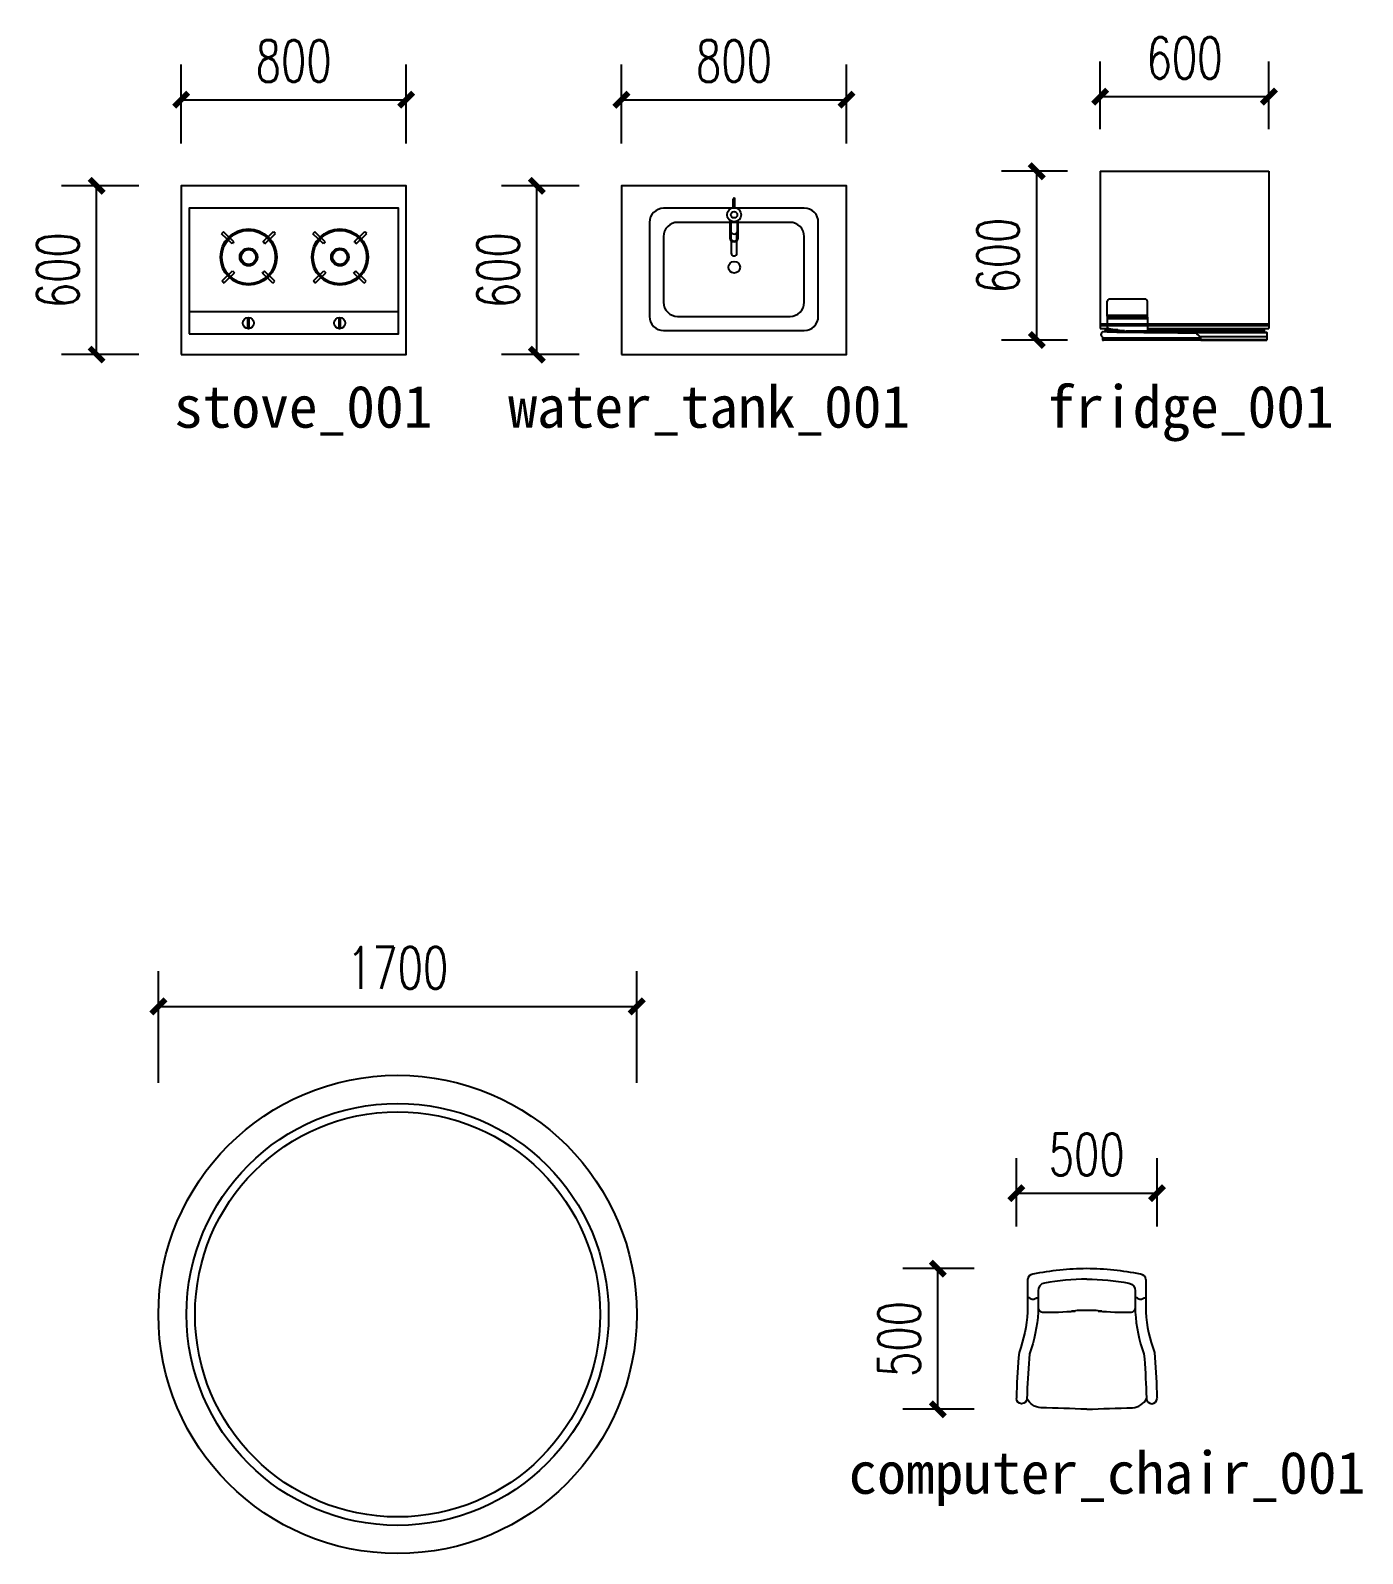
# Model space of a CAD drawing. Extents: x 23971 to 232415, y -48119 to 67869.
# Drawn here: x 97299 to 102033, y 24605 to 30019 of the extents above; entities that cross this region are included whole.
import ezdxf

# ---------------------------------------------------------------- set-up
doc = ezdxf.new("R2010")
doc.units = 0
doc.header["$LTSCALE"] = 1000
doc.header["$MEASUREMENT"] = 0
doc.layers.add('PM-家具', color=146, linetype='Continuous')
doc.layers.add('PUB_DIM', color=3, linetype='Continuous')
doc.styles.add('_TCH_DIM_T3', font='SIMPLEX', dxfattribs={"width": 0.705882, "bigfont": 'GBCBIG'})
doc.styles.get("Standard").update_dxf_attribs({"font": 'gbenor.shx', "bigfont": 'gbcbig.shx'})
doc.dimstyles.new('_TCH_ARCH&&50', dxfattribs={"dimtxt": 148.75, "dimasz": 50, "dimexe": 125, "dimexo": 150, "dimgap": 63.125, "dimtad": 1, "dimdec": 0, "dimzin": 0, "dimdsep": 46, "dimtxsty": '_TCH_DIM_T3', "dimblk": 'ARCHTICK', "dimcen": 0.09, "dimclrt": 7, "dimazin": 2, "dimtfac": 1, "dimtdec": 0, "dimtix": 1, "dimtmove": 2, "dimatfit": 3, "dimfxl": 100, "dimtolj": 1, "dimtzin": 0, "dimarcsym": 0})

# ---------------------------------------------------------------- blocks, each defined once
blk = doc.blocks.new('A$C781258B1')
for p, q in [((0, 600, 0), (0, 41.1, 0)), ((0, 600, 0), (600, 600, 0)), ((600, 600, 0), (600, 41.1, 0)), ((0, 41.1, 0), (31.5, 41.1, 0)), ((8.5, 11.1, 0), (8.5, 0.4, 0)), ((8.5, 11.1, 0), (8.5, 0.4, 0)), ((12.5, 0.4, 0), (8.5, 0.4, 0)), ((8.9, 0, 0), (12.5, 0, 0)), ((358.5, 6.4, 0), (12, 6.4, 0)), ((12.5, 3.3, 0), (12.5, 0, 0)), ((358.5, 0, 0), (12.5, 0, 0)), ((342.1, 22.9, 0), (12.7, 29.4, 0)), ((592.8, 27, 0), (135, 27, 0)), ((155.8, 26.6, 0), (593.2, 26.6, 0)), ((168.5, 41.1, 0), (600, 41.1, 0)), ((357.5, 10.2, 0), (344.1, 22.1, 0)), ((358.5, 6.4, 0), (358.5, 7.8, 0)), ((358.5, 0, 0), (358.5, 6.4, 0)), ((593.2, 0.4, 0), (358.5, 0.4, 0)), ((358.5, 0, 0), (592.8, 0, 0)), ((593, 11.4, 0), (593.2, 11.7, 0)), ((593.2, 11.7, 0), (593, 11.4, 0)), ((593.2, 11.2, 0), (593, 11.4, 0)), ((593, 11.4, 0), (593.2, 11.2, 0)), ((593.2, 26.6, 0), (593.2, 11.7, 0)), ((593.2, 26.6, 0), (593.2, 11.7, 0)), ((593.2, 11.2, 0), (593.2, 0.4, 0)), ((593.2, 11.2, 0), (593.2, 0.4, 0))]:
    blk.add_line(p, q)
at = {"color": 251}
for p, q in [((25.2, 87.6, 0), (25.2, 138.4, 0)), ((162.2, 144.8, 0), (31.5, 144.8, 0)), ((168.5, 87.6, 0), (168.5, 138.4, 0)), ((0, 102.1, 0), (0, 101.2, 0)), ((0, 102.1, 0), (0, 102.1, 0)), ((0, 101.2, 0), (0, 101.2, 0)), ((3.2, 57.8, 0), (596.9, 57.8, 0)), ((3.2, 57.8, 0), (3.2, 52.9, 0)), ((168.5, 87.6, 0), (25.2, 87.6, 0)), ((25.2, 84.5, 0), (25.2, 87.6, 0)), ((25.2, 84.5, 0), (25.2, 81.3, 0)), ((28.3, 84.5, 0), (25.2, 84.5, 0)), ((25.2, 81.3, 0), (25.2, 74.9, 0)), ((25.2, 81.3, 0), (28.3, 81.3, 0)), ((168.5, 74.9, 0), (25.2, 74.9, 0)), ((25.2, 74.9, 0), (25.2, 57.8, 0)), ((28.3, 81.3, 0), (28.3, 84.5, 0)), ((165.3, 84.5, 0), (28.3, 84.5, 0)), ((165.3, 81.3, 0), (28.3, 81.3, 0)), ((165.3, 84.5, 0), (165.3, 81.3, 0)), ((168.5, 84.5, 0), (165.3, 84.5, 0)), ((165.3, 81.3, 0), (168.5, 81.3, 0)), ((168.5, 84.5, 0), (168.5, 87.6, 0)), ((168.5, 81.3, 0), (168.5, 84.5, 0)), ((168.5, 81.3, 0), (168.5, 74.9, 0)), ((168.5, 74.9, 0), (168.5, 57.8, 0)), ((596.9, 57.8, 0), (596.9, 52.9, 0)), ((3.2, 52.9, 0), (3.2, 51.4, 0)), ((3.2, 52.9, 0), (596.9, 52.9, 0)), ((3.2, 51.4, 0), (596.9, 51.4, 0)), ((17.4, 30.3, 0), (14.6, 30.3, 0)), ((86.5, 32.1, 0), (15.4, 32.1, 0)), ((18.7, 29.2, 0), (16, 31.4, 0)), ((16, 31.4, 0), (90.5, 31.4, 0)), ((24.7, 29.1, 0), (582.9, 29.1, 0)), ((25.2, 51.4, 0), (25.2, 46.5, 0)), ((63.2, 35.9, 0), (28, 35.9, 0)), ((86.5, 32.1, 0), (28.7, 32.1, 0)), ((29.4, 41.4, 0), (92.5, 31.1, 0)), ((34, 28.9, 0), (582.4, 28.9, 0)), ((34.1, 28.9, 0), (577, 28.9, 0)), ((35.4, 33.8, 0), (75.9, 33.8, 0)), ((59.5, 28.4, 0), (580.4, 28.4, 0)), ((165.3, 31.1, 0), (93, 31.1, 0)), ((94.4, 27.8, 0), (585.7, 27.8, 0)), ((166.8, 31.4, 0), (585.8, 31.4, 0)), ((586.4, 32.1, 0), (167.7, 32.1, 0)), ((573.1, 32.1, 0), (167.7, 32.1, 0)), ((168.5, 51.4, 0), (168.5, 34.2, 0)), ((573.8, 35.9, 0), (168.5, 35.9, 0)), ((168.5, 33.8, 0), (566.4, 33.8, 0)), ((593.2, 11.7, 0), (355.8, 11.7, 0)), ((593, 11.4, 0), (356.1, 11.4, 0)), ((593.2, 11.2, 0), (356.4, 11.2, 0)), ((572.9, 28.9, 0), (573.2, 28.4, 0)), ((585.8, 31.4, 0), (582.9, 29.1, 0)), ((587.2, 30.3, 0), (584.4, 30.3, 0)), ((586, 27.9, 0), (585.2, 27.9, 0)), ((596.9, 52.9, 0), (596.9, 51.4, 0))]:
    blk.add_line(p, q, dxfattribs=at)
at = {"elevation": 0, "flags": 128}
blk.add_lwpolyline([(12, 6.4), (12.3, 4.8), (12.5, 3.3)], dxfattribs=at)
at = {"color": 251, "elevation": 0, "flags": 128}
blk.add_lwpolyline([(585.7, 27.8), (585.7, 27.8), (585.7, 27.8)], dxfattribs=at)
at = {"color": 251}
for centre, radius, start, end in [((31.5, 138.4, 0), 6.35, 90, 180), ((162.2, 138.4, 0), 6.35, 0, 90), ((15.4, 30.7, 0), 0.94, 50.8795, 90.0001), ((30.2, 46.5, 0), 5.08, 180, 260.6998), ((93, 34.2, 0), 3.17, 260.6998, 270), ((165.3, 34.2, 0), 3.18, 270, 0), ((580.4, 7.8, 0), 20.6, 75.2194, 90.0019), ((582.4, 29.8, 0), 0.813, 270.0001, 309.1208), ((586.4, 30.7, 0), 0.94, 90.0001, 129.1208)]:
    blk.add_arc(centre, radius, start, end, dxfattribs=at)
for centre, radius, start, end in [((12.5, 19.8, 0), 9.53, 88.8827, 239.9971), ((2.9, 3.3, 0), 9.52, 18.4212, 59.9971), ((8.9, 0.4, 0), 0.406, 180, 270), ((8.9, 0.4, 0), 0.406, 180, 270), ((342, 19.8, 0), 3.18, 48.2245, 88.8827), ((355.4, 7.8, 0), 3.17, 0, 48.2245), ((592.8, 26.6, 0), 0.406, 0, 90), ((592.8, 26.6, 0), 0.406, 0, 90), ((592.8, 0.4, 0), 0.406, 270, 0), ((592.8, 0.4, 0), 0.406, 270, 0)]:
    blk.add_arc(centre, radius, start, end)
blk = doc.blocks.new('A$C3DAD4827')
for p, q in [((381.3, 219), (381.3, 249.7)), ((387.3, 219), (387.3, 249.7))]:
    blk.add_line(p, q)
at = {"color": 0, "linetype": 'Continuous'}
blk.add_lwpolyline([(370.4, 217.1), (133.7, 217.1, 0.414214), (83.7, 167.1), (83.7, -167.1, 0.414214), (133.7, -217.1), (633.7, -217.1, 0.414214), (683.7, -167.1), (683.7, 168.1, 0.428159), (633.7, 217.1), (370.4, 217.1)], format="xyb", dxfattribs=at)
blk.add_lwpolyline([(183.7, -167.1), (583.7, -167.1, 0.414214), (633.7, -117.1), (633.7, 117.1, 0.414214), (583.7, 167.1), (183.7, 167.1, 0.414214), (133.7, 117.1), (133.7, -117.1, 0.414214)], format="xyb", close=True)
for points in [[(369.3, 174), (369.3, 112.6, 1), (399.3, 112.6)], [(372.3, 172.1), (372.3, 112.6, 1), (396.3, 112.6)]]:
    blk.add_lwpolyline(points, format="xyb")
for points in [[(396.3, 112.6), (396.3, 172.1)], [(399.3, 112.6), (399.3, 174)]]:
    blk.add_lwpolyline(points)
at = {"color": 251}
for points in [[(374.3, 105.9), (374.3, 130.5)], [(394.3, 105.9), (394.3, 130.5)], [(394.3, 57.7), (394.3, 101.4)]]:
    blk.add_lwpolyline(points, dxfattribs=at)
blk.add_lwpolyline([(374.3, 101.4), (374.3, 57.7, 1), (394.3, 57.7)], format="xyb", dxfattribs=at)
blk.add_circle((384.3, 194), 25)
for centre, radius in [((384.3, 194), 11.3), ((384.9, 7.5), 20.6)]:
    blk.add_circle(centre, radius, dxfattribs=at)
for centre, radius, start, end in [((384.3, 249.7), 3, 360, 180), ((384.3, 231), 3, 180, 360), ((384.3, 137.1), 12, 180, 360)]:
    blk.add_arc(centre, radius, start, end)
blk = doc.blocks.new('水盆')
at = {"layer": 'PM-家具'}
blk.add_lwpolyline([(16316.5, -54543.5), (17116.5, -54543.5), (17116.5, -53943.5), (16316.5, -53943.5)], close=True, dxfattribs=at)
blk.add_blockref('A$C3DAD4827', (16332.8, -54240.6), dxfattribs=at)
blk = doc.blocks.new('A$C1F4B1202')
at = {"color": 251}
for p, q in [((-219, 320.2), (-256.4, 356.1)), ((-212.3, 327.6), (-249.5, 363.3)), ((-109.1, 328.1), (-71.8, 363.9)), ((-102.2, 320.8), (-64.9, 356.7)), ((105.5, 320.2), (68.1, 356.1)), ((112.3, 327.6), (75.1, 363.3)), ((215.5, 328.1), (252.7, 363.9)), ((222.3, 320.8), (259.6, 356.7)), ((-254.5, 188.3), (-217.3, 224.1)), ((-247.6, 181.1), (-210.2, 217)), ((-66.8, 187.7), (-104, 223.5)), ((70, 188.3), (107.3, 224.1)), ((77, 181.1), (114.3, 217)), ((257.7, 187.7), (220.5, 223.5)), ((-73.8, 180.5), (-111.1, 216.5)), ((250.8, 180.5), (213.4, 216.5)), ((371.9, 78.3), (-371.9, 78.3)), ((-163.2, 18.7), (-163.2, 58.2)), ((-158.2, 18.8), (-158.2, 58.1)), ((161.3, 18.7), (161.3, 58.2)), ((166.3, 18.8), (166.3, 58.1))]:
    blk.add_line(p, q, dxfattribs=at)
at = {"color": 0, "linetype": 'Continuous'}
blk.add_lwpolyline([(-371.9, 0), (371.9, 0), (371.9, 446.5), (-371.9, 446.5)], close=True, dxfattribs=at)
at = {"color": 251}
for centre, radius in [((-160.4, 273.2), 100), ((-160.4, 273.2), 95), ((164.2, 273.2), 100), ((164.2, 273.2), 95), ((-160.4, 273.2), 31.3), ((-160.4, 273.2), 26.3), ((164.2, 273.2), 31.3), ((164.2, 273.2), 26.3), ((-161.2, 38.4), 19.8), ((163.3, 38.4), 19.8)]:
    blk.add_circle(centre, radius, dxfattribs=at)
for centre, radius, start, end in [((-160.4, 273.2), 126.7, 134.6756, 139.1996), ((-160.4, 273.2), 75.1, 133.6762, 141.3099), ((-160.4, 273.2), 75.1, 39.3045, 46.9367), ((-160.4, 273.2), 126.7, 41.1639, 45.6876), ((164.2, 273.2), 126.7, 134.6756, 139.1996), ((164.2, 273.2), 75.1, 133.6762, 141.3099), ((164.2, 273.2), 75.1, 39.3045, 46.9367), ((164.2, 273.2), 126.7, 41.1639, 45.6876), ((-160.4, 273.2), 75.1, 220.8007, 228.4329), ((-160.4, 273.2), 75.1, 310.9527, 318.5864), ((164.2, 273.2), 75.1, 220.8007, 228.4329), ((164.2, 273.2), 75.1, 310.9527, 318.5864), ((-160.4, 273.2), 126.7, 222.0499, 226.5736), ((-160.4, 273.2), 126.7, 313.0629, 317.5869), ((164.2, 273.2), 126.7, 222.0499, 226.5736), ((164.2, 273.2), 126.7, 313.0629, 317.5869)]:
    blk.add_arc(centre, radius, start, end, dxfattribs=at)
blk = doc.blocks.new('灶台')
at = {"layer": 'PM-家具'}
blk.add_lwpolyline([(14600, -54543.5), (15400, -54543.5), (15400, -53943.5), (14600, -53943.5)], close=True, dxfattribs=at)
blk.add_blockref('A$C1F4B1202', (15000, -54470), dxfattribs=at)
blk = doc.blocks.new('儿童房地毯')
blk.add_circle((-1512.9, -87455), 850)
at = {"color": 251}
for radius in [750, 720]:
    blk.add_circle((-1512.9, -87455), radius, dxfattribs=at)
blk = doc.blocks.new('椅子')
for p, q in [((412.8, -87331.1), (412.8, -87446.7)), ((832.8, -87331.1), (832.8, -87446.7))]:
    blk.add_line(p, q)
for points in [[(412.8, -87367.9, 0.016717), (412.8, -87372.2), (412.8, -87446.7, -0.071487), (382.3, -87590, 0.014721), (373.7, -87733.3, 0.004521), (372.9, -87752.3, 0.004859)], [(832.8, -87367.9, -0.016717), (832.8, -87372.2), (832.8, -87446.7, 0.071487), (863.4, -87590, -0.014721), (872, -87733.3, -0.004521), (872.8, -87752.3, -0.004859)], [(410.3, -87753.6, -1), (372.8, -87753.6)], [(622.8, -87792.4, 0.005397), (460.1, -87786.7, -0.271144), (410.3, -87753.6)], [(622.8, -87792.4, -0.005397), (785.6, -87786.7, 0.271144), (835.3, -87753.6)], [(835.3, -87753.6, 1), (872.8, -87753.6)]]:
    blk.add_lwpolyline(points, format="xyb")
at = {"color": 251}
for points in [[(622.9, -87329.9, 0.044542), (472.6, -87343.5, 0.378709), (450.3, -87371.4), (450.3, -87447.4, -0.070198), (419.5, -87595.2, 0.01457), (411.2, -87734.9, 0.004629), (410.3, -87753.6, -1.066625)], [(622.8, -87329.9, -0.044542), (773.1, -87343.5, -0.378709), (795.3, -87371.4), (795.3, -87447.4, 0.070198), (826.2, -87595.2, -0.01457), (834.5, -87734.9, -0.004629), (835.3, -87753.6, 1.066625)], [(420.6, -87397.1, 0.535774), (412.8, -87399.3, 0.535774)], [(442.6, -87397.1, -0.535774), (450.3, -87399.3, -0.535774)], [(803.1, -87397.1, 0.535774), (795.3, -87399.3, 0.535774)], [(825.1, -87397.1, -0.535774), (832.8, -87399.3, -0.535774)]]:
    blk.add_lwpolyline(points, format="xyb", dxfattribs=at)
for centre, radius, start, end in [((431.6, -87331.1), 18.8, 90, 180), ((624.2, -88229.4), 937, 90.0805, 101.8595), ((621.5, -88229.4), 937, 78.1405, 89.9195), ((814.1, -87331.1), 18.8, 0, 90)]:
    blk.add_arc(centre, radius, start, end)
for centre, radius, start, end in [((431.6, -87381.9), 18.8, 234.0192, 270), ((431.6, -87381.9), 18.8, 270, 305.9808), ((814.1, -87381.9), 18.8, 234.0192, 270), ((814.1, -87381.9), 18.8, 270, 305.9808), ((469, -87428.7), 19.3, 194.2173, 255.7128), ((478.7, -86283.8), 1163.7, 269.2907, 275.0782), ((617.4, -87791.6), 351, 89.1169, 97.8865), ((628.3, -87791.6), 351, 82.1135, 90.8831), ((767, -86283.8), 1163.7, 264.9218, 270.7093), ((776.7, -87428.7), 19.3, 284.2872, 345.7827)]:
    blk.add_arc(centre, radius, start, end, dxfattribs=at)
blk = doc.blocks.new('_ArchTick')
at = {"color": 0, "linetype": 'ByBlock', "const_width": 0.4}
blk.add_lwpolyline([(-0.5, -0.5), (0.5, 0.5)], dxfattribs=at)
blk = doc.blocks.new('*D138')
at = {"layer": 'Defpoints', "color": 0, "transparency": 16777216}
for p in [(99453.5, 26549.8), (97753.5, 26128.3), (99453.5, 26128.3)]:
    blk.add_point(p, dxfattribs=at)
at = {"layer": 'PUB_DIM', "color": 0, "lineweight": -2, "transparency": 16777216}
for p, q in [((97753.5, 26278.3), (97753.5, 26674.8)), ((99453.5, 26278.3), (99453.5, 26674.8)), ((97753.5, 26549.8), (99453.5, 26549.8))]:
    blk.add_line(p, q, dxfattribs=at)
at = {"layer": 'PUB_DIM', "color": 0, "lineweight": -2, "transparency": 16777216, "xscale": 50, "yscale": 50, "zscale": 50, "rotation": 180}
blk.add_blockref('_ArchTick', (97753.5, 26549.8), dxfattribs=at)
at = {"layer": 'PUB_DIM', "color": 0, "lineweight": -2, "transparency": 16777216, "xscale": 50, "yscale": 50, "zscale": 50}
blk.add_blockref('_ArchTick', (99453.5, 26549.8), dxfattribs=at)
at = {"layer": 'PUB_DIM', "color": 7, "transparency": 16777216, "insert": (98603.5, 26687.3), "char_height": 148.75, "attachment_point": 5, "style": '_TCH_DIM_T3'}
blk.add_mtext('\\A1;1700', dxfattribs=at)
blk = doc.blocks.new('*D139')
at = {"layer": 'Defpoints', "color": 0, "transparency": 16777216}
for p in [(100523.6, 25617.9), (100802.6, 25617.9), (100802.6, 25117.9)]:
    blk.add_point(p, dxfattribs=at)
at = {"layer": 'PUB_DIM', "color": 0, "lineweight": -2, "transparency": 16777216}
for p, q in [((100652.6, 25617.9), (100398.6, 25617.9)), ((100523.6, 25117.9), (100523.6, 25617.9)), ((100652.6, 25117.9), (100398.6, 25117.9))]:
    blk.add_line(p, q, dxfattribs=at)
at = {"layer": 'PUB_DIM', "color": 0, "lineweight": -2, "transparency": 16777216, "xscale": 50, "yscale": 50, "zscale": 50}
for p, rotation in [((100523.6, 25617.9), 90), ((100523.6, 25117.9), 270)]:
    blk.add_blockref('_ArchTick', p, dxfattribs=dict(at, rotation=rotation))
at = {"layer": 'PUB_DIM', "color": 7, "transparency": 16777216, "insert": (100386.1, 25367.9), "char_height": 148.75, "attachment_point": 5, "rotation": 90, "style": '_TCH_DIM_T3'}
blk.add_mtext('\\A1;500', dxfattribs=at)
blk = doc.blocks.new('*D143')
at = {"layer": 'Defpoints', "color": 0, "transparency": 16777216}
for p in [(101302.6, 25886), (100802.6, 25617.9), (101302.6, 25617.9)]:
    blk.add_point(p, dxfattribs=at)
at = {"layer": 'PUB_DIM', "color": 0, "lineweight": -2, "transparency": 16777216}
for p, q in [((100802.6, 25767.9), (100802.6, 26011)), ((101302.6, 25767.9), (101302.6, 26011)), ((100802.6, 25886), (101302.6, 25886))]:
    blk.add_line(p, q, dxfattribs=at)
at = {"layer": 'PUB_DIM', "color": 0, "lineweight": -2, "transparency": 16777216, "xscale": 50, "yscale": 50, "zscale": 50, "rotation": 180}
blk.add_blockref('_ArchTick', (100802.6, 25886), dxfattribs=at)
at = {"layer": 'PUB_DIM', "color": 0, "lineweight": -2, "transparency": 16777216, "xscale": 50, "yscale": 50, "zscale": 50}
blk.add_blockref('_ArchTick', (101302.6, 25886), dxfattribs=at)
at = {"layer": 'PUB_DIM', "color": 7, "transparency": 16777216, "insert": (101052.6, 26023.5), "char_height": 148.75, "attachment_point": 5, "style": '_TCH_DIM_T3'}
blk.add_mtext('\\A1;500', dxfattribs=at)
blk = doc.blocks.new('*D155')
at = {"layer": 'Defpoints', "color": 0, "transparency": 16777216}
for p in [(100875.1, 29518.7), (101134.1, 29518.7), (101134.1, 28918.7)]:
    blk.add_point(p, dxfattribs=at)
at = {"layer": 'PUB_DIM', "color": 0, "lineweight": -2, "transparency": 16777216}
for p, q in [((100984.1, 29518.7), (100750.1, 29518.7)), ((100875.1, 28918.7), (100875.1, 29518.7)), ((100984.1, 28918.7), (100750.1, 28918.7))]:
    blk.add_line(p, q, dxfattribs=at)
at = {"layer": 'PUB_DIM', "color": 0, "lineweight": -2, "transparency": 16777216, "xscale": 50, "yscale": 50, "zscale": 50}
for p, rotation in [((100875.1, 29518.7), 90), ((100875.1, 28918.7), 270)]:
    blk.add_blockref('_ArchTick', p, dxfattribs=dict(at, rotation=rotation))
at = {"layer": 'PUB_DIM', "color": 7, "transparency": 16777216, "insert": (100737.6, 29218.7), "char_height": 148.75, "attachment_point": 5, "rotation": 90, "style": '_TCH_DIM_T3'}
blk.add_mtext('\\A1;600', dxfattribs=at)
blk = doc.blocks.new('*D156')
at = {"layer": 'Defpoints', "color": 0, "transparency": 16777216}
for p in [(101700.2, 29783.9), (101100.2, 29518.7), (101700.2, 29518.7)]:
    blk.add_point(p, dxfattribs=at)
at = {"layer": 'PUB_DIM', "color": 0, "lineweight": -2, "transparency": 16777216}
for p, q in [((101100.2, 29668.7), (101100.2, 29908.9)), ((101700.2, 29668.7), (101700.2, 29908.9)), ((101100.2, 29783.9), (101700.2, 29783.9))]:
    blk.add_line(p, q, dxfattribs=at)
at = {"layer": 'PUB_DIM', "color": 0, "lineweight": -2, "transparency": 16777216, "xscale": 50, "yscale": 50, "zscale": 50, "rotation": 180}
blk.add_blockref('_ArchTick', (101100.2, 29783.9), dxfattribs=at)
at = {"layer": 'PUB_DIM', "color": 0, "lineweight": -2, "transparency": 16777216, "xscale": 50, "yscale": 50, "zscale": 50}
blk.add_blockref('_ArchTick', (101700.2, 29783.9), dxfattribs=at)
at = {"layer": 'PUB_DIM', "color": 7, "transparency": 16777216, "insert": (101400.2, 29921.4), "char_height": 148.75, "attachment_point": 5, "style": '_TCH_DIM_T3'}
blk.add_mtext('\\A1;600', dxfattribs=at)
blk = doc.blocks.new('*D169')
at = {"layer": 'Defpoints', "color": 0, "transparency": 16777216}
for p in [(99098.3, 29466.9), (99398.8, 29466.9), (99398.8, 28866.9)]:
    blk.add_point(p, dxfattribs=at)
at = {"layer": 'PUB_DIM', "color": 0, "lineweight": -2, "transparency": 16777216}
for p, q in [((99248.8, 29466.9), (98973.3, 29466.9)), ((99098.3, 28866.9), (99098.3, 29466.9)), ((99248.8, 28866.9), (98973.3, 28866.9))]:
    blk.add_line(p, q, dxfattribs=at)
at = {"layer": 'PUB_DIM', "color": 0, "lineweight": -2, "transparency": 16777216, "xscale": 50, "yscale": 50, "zscale": 50}
for p, rotation in [((99098.3, 29466.9), 90), ((99098.3, 28866.9), 270)]:
    blk.add_blockref('_ArchTick', p, dxfattribs=dict(at, rotation=rotation))
at = {"layer": 'PUB_DIM', "color": 7, "transparency": 16777216, "insert": (98960.8, 29166.9), "char_height": 148.75, "attachment_point": 5, "rotation": 90, "style": '_TCH_DIM_T3'}
blk.add_mtext('\\A1;600', dxfattribs=at)
blk = doc.blocks.new('*D170')
at = {"layer": 'Defpoints', "color": 0, "transparency": 16777216}
for p in [(100198.8, 29772.9), (99398.8, 29466.9), (100198.8, 29466.9)]:
    blk.add_point(p, dxfattribs=at)
at = {"layer": 'PUB_DIM', "color": 0, "lineweight": -2, "transparency": 16777216}
for p, q in [((99398.8, 29616.9), (99398.8, 29897.9)), ((100198.8, 29616.9), (100198.8, 29897.9)), ((99398.8, 29772.9), (100198.8, 29772.9))]:
    blk.add_line(p, q, dxfattribs=at)
at = {"layer": 'PUB_DIM', "color": 0, "lineweight": -2, "transparency": 16777216, "xscale": 50, "yscale": 50, "zscale": 50, "rotation": 180}
blk.add_blockref('_ArchTick', (99398.8, 29772.9), dxfattribs=at)
at = {"layer": 'PUB_DIM', "color": 0, "lineweight": -2, "transparency": 16777216, "xscale": 50, "yscale": 50, "zscale": 50}
blk.add_blockref('_ArchTick', (100198.8, 29772.9), dxfattribs=at)
at = {"layer": 'PUB_DIM', "color": 7, "transparency": 16777216, "insert": (99798.8, 29910.4), "char_height": 148.75, "attachment_point": 5, "style": '_TCH_DIM_T3'}
blk.add_mtext('\\A1;800', dxfattribs=at)
blk = doc.blocks.new('*D171')
at = {"layer": 'Defpoints', "color": 0, "transparency": 16777216}
for p in [(97533.8, 29466.9), (97834.3, 29466.9), (97834.3, 28866.9)]:
    blk.add_point(p, dxfattribs=at)
at = {"layer": 'PUB_DIM', "color": 0, "lineweight": -2, "transparency": 16777216}
for p, q in [((97684.3, 29466.9), (97408.8, 29466.9)), ((97533.8, 28866.9), (97533.8, 29466.9)), ((97684.3, 28866.9), (97408.8, 28866.9))]:
    blk.add_line(p, q, dxfattribs=at)
at = {"layer": 'PUB_DIM', "color": 0, "lineweight": -2, "transparency": 16777216, "xscale": 50, "yscale": 50, "zscale": 50}
for p, rotation in [((97533.8, 29466.9), 90), ((97533.8, 28866.9), 270)]:
    blk.add_blockref('_ArchTick', p, dxfattribs=dict(at, rotation=rotation))
at = {"layer": 'PUB_DIM', "color": 7, "transparency": 16777216, "insert": (97396.3, 29166.9), "char_height": 148.75, "attachment_point": 5, "rotation": 90, "style": '_TCH_DIM_T3'}
blk.add_mtext('\\A1;600', dxfattribs=at)
blk = doc.blocks.new('*D172')
at = {"layer": 'Defpoints', "color": 0, "transparency": 16777216}
for p in [(98634.3, 29772.9), (97834.3, 29466.9), (98634.3, 29466.9)]:
    blk.add_point(p, dxfattribs=at)
at = {"layer": 'PUB_DIM', "color": 0, "lineweight": -2, "transparency": 16777216}
for p, q in [((97834.3, 29616.9), (97834.3, 29897.9)), ((98634.3, 29616.9), (98634.3, 29897.9)), ((97834.3, 29772.9), (98634.3, 29772.9))]:
    blk.add_line(p, q, dxfattribs=at)
at = {"layer": 'PUB_DIM', "color": 0, "lineweight": -2, "transparency": 16777216, "xscale": 50, "yscale": 50, "zscale": 50, "rotation": 180}
blk.add_blockref('_ArchTick', (97834.3, 29772.9), dxfattribs=at)
at = {"layer": 'PUB_DIM', "color": 0, "lineweight": -2, "transparency": 16777216, "xscale": 50, "yscale": 50, "zscale": 50}
blk.add_blockref('_ArchTick', (98634.3, 29772.9), dxfattribs=at)
at = {"layer": 'PUB_DIM', "color": 7, "transparency": 16777216, "insert": (98234.3, 29910.4), "char_height": 148.75, "attachment_point": 5, "style": '_TCH_DIM_T3'}
blk.add_mtext('\\A1;800', dxfattribs=at)

msp = doc.modelspace()

# ---------------------------------------------------------------- block references
at = {"layer": 'PM-家具'}
for name, p in [('A$C781258B1', (101100.2, 28918.7)), ('灶台', (83234.3, 83410.4)), ('水盆', (83082.3, 83410.4)), ('儿童房地毯', (100116.4, 112910.3)), ('椅子', (100429.8, 112910.3))]:
    msp.add_blockref(name, p, dxfattribs=at)

# ---------------------------------------------------------------- texts
at = {"char_height": 150, "attachment_point": 1}
for s, insert in [('{\\f@FangSong|b0|i0|c134|p49;stove_001}', (97808.9, 28757.1)), ('{\\f@FangSong|b0|i0|c134|p49;water_tank_001}', (98996.9, 28757.1)), ('{\\f@FangSong|b0|i0|c134|p49;fridge_001}', (100910.1, 28757.1)), ('{\\f@FangSong|b0|i0|c134|p49;computer_chair_001}', (100206, 24967.7))]:
    msp.add_mtext_dynamic_manual_height_columns(s, width=1434.402, gutter_width=1750, heights=[0], dxfattribs=dict(at, insert=insert))

# ---------------------------------------------------------------- dimensions: what is measured, and where the dimension line sits
at = {"layer": 'PUB_DIM'}
for p1, p2, distance, picture, middle in [((97834.3, 29466.9), (98634.3, 29466.9), 306, '*D172', (98234.3, 29910.4)), ((99398.8, 29466.9), (100198.8, 29466.9), 306, '*D170', (99798.8, 29910.4)), ((101100.2, 29518.7), (101700.2, 29518.7), 265.2, '*D156', (101400.2, 29921.4)), ((101134.1, 28918.7), (101134.1, 29518.7), 259, '*D155', (100737.6, 29218.7)), ((97834.3, 28866.9), (97834.3, 29466.9), 300.5, '*D171', (97396.3, 29166.9)), ((99398.8, 28866.9), (99398.8, 29466.9), 300.5, '*D169', (98960.8, 29166.9)), ((97753.5, 26128.3), (99453.5, 26128.3), 421.5, '*D138', (98603.5, 26687.3)), ((100802.6, 25617.9), (101302.6, 25617.9), 268.1, '*D143', (101052.6, 26023.5)), ((100802.6, 25117.9), (100802.6, 25617.9), 279, '*D139', (100386.1, 25367.9))]:
    dim = msp.add_aligned_dim(p1=p1, p2=p2, distance=distance, dimstyle='_TCH_ARCH&&50', dxfattribs=at)
    dim.commit()
    dim.dimension.update_dxf_attribs({"geometry": picture, "text_midpoint": middle})

doc.saveas('drawing.dxf')
